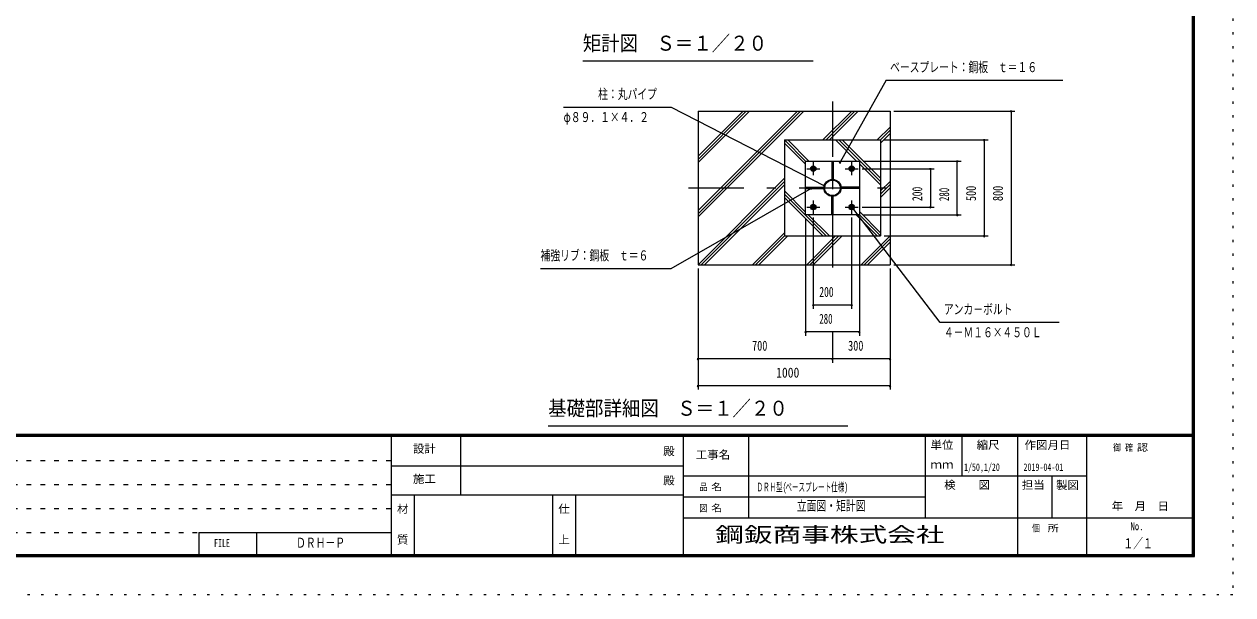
# Model space of a CAD drawing. Units: millimetres, scale not verified, with parts at other scales. Extents: x -25340 to 25344, y -10500 to 10500.
# Drawn here: x 9612 to 25344, y -10500 to -3075 of the extents above; entities that cross this region are included whole.
import ezdxf
from ezdxf.enums import TextEntityAlignment as Align

# ---------------------------------------------------------------- set-up
doc = ezdxf.new("R2010")
doc.units = ezdxf.units.MM
doc.header["$LTSCALE"] = 60
for name, pattern in [('USER1', [3, 1, -2]), ('USER3', [24, 12, -5, 2, -5]), ('USER4', [3, 0.5, -2.5])]:
    doc.linetypes.add(name, pattern=pattern)
doc.layers.add('0-1_0-F', color=7, linetype='Continuous')
doc.layers.add('0-E_2-5DIM', color=7, linetype='Continuous')
for name, color, linetype, lineweight in [('0-6_2-02BOLD', 7, 'Continuous', 18), ('0-8_2-22CENTER', 3, 'USER3', 18), ('0-9_2-42THIN', 4, 'Continuous', 18), ('0-A_2-52DIM', 3, 'Continuous', 18), ('0-B_2-62HATCH', 2, 'Continuous', 18), ('0-C_F-F', 5, 'Continuous', 18), ('0-D_F-E_J_ADD', 5, 'USER4', 18)]:
    doc.layers.add(name, color=color, linetype=linetype, lineweight=lineweight)
doc.styles.add('ＭＳ ゴシック', font='')
doc.styles.get('ＭＳ ゴシック').set_extended_font_data('MS Gothic')

msp = doc.modelspace()

# ---------------------------------------------------------------- linework, layer by layer
at = {"layer": '0-6_2-02BOLD'}
for p, q in [((18382.55, -4205.07), (18382.55, -6205.07)), ((19507.55, -4580.07), (20757.55, -4580.07)), ((19507.55, -4580.07), (19507.55, -5830.07)), ((20757.55, -4580.07), (20757.55, -5830.07)), ((20125.05, -4856.19), (20140.05, -4856.19)), ((20140.05, -4856.19), (20140.05, -5093.69)), ((19870.28, -4933.82), (19894.82, -4933.82)), ((19894.82, -4933.82), (19907.09, -4955.07)), ((19907.09, -4955.07), (19894.82, -4976.32)), ((20370.28, -4933.82), (20358.01, -4955.07)), ((20358.01, -4955.07), (20370.28, -4976.32)), ((20370.28, -4976.32), (20394.82, -4976.32)), ((20125.05, -5043.69), (20140.05, -5043.69)), ((19783.68, -5212.57), (20021.17, -5212.57)), ((19971.17, -5212.57), (19971.17, -5197.57)), ((20021.17, -5212.57), (20021.17, -5197.57)), ((20125.05, -5553.94), (20125.05, -5316.44)), ((20140.05, -5316.44), (20125.05, -5316.44)), ((20140.05, -5553.94), (20140.05, -5316.44)), ((20243.92, -5197.57), (20243.92, -5212.57)), ((20481.42, -5197.57), (20243.92, -5197.57)), ((20481.42, -5212.57), (20243.92, -5212.57)), ((20293.92, -5197.57), (20293.92, -5212.57)), ((20481.42, -5197.57), (20481.42, -5212.57)), ((19870.28, -5433.82), (19858.01, -5455.07)), ((19858.01, -5455.07), (19870.28, -5476.32)), ((19870.28, -5476.32), (19894.82, -5476.32)), ((20140.05, -5366.44), (20125.05, -5366.44)), ((20370.28, -5433.82), (20358.01, -5455.07)), ((20358.01, -5455.07), (20370.28, -5476.32)), ((20370.28, -5476.32), (20394.82, -5476.32)), ((20140.05, -5553.94), (20125.05, -5553.94)), ((19507.55, -5830.07), (20757.55, -5830.07)), ((18382.55, -6205.07), (20882.55, -6205.07))]:
    msp.add_line(p, q, dxfattribs=at)
for points in [[(18382.55, -4205.07), (20882.55, -4205.07), (20882.55, -6205.07)], [(20125.05, -4856.19), (20125.05, -5093.69), (20140.05, -5093.69)], [(19870.28, -4933.82), (19858.01, -4955.07), (19870.28, -4976.32), (19894.82, -4976.32)], [(20370.28, -4933.82), (20394.82, -4933.82), (20407.08, -4955.07), (20394.82, -4976.32)], [(19783.68, -5212.57), (19783.68, -5197.57), (20021.17, -5197.57)], [(19870.28, -5433.82), (19894.82, -5433.82), (19907.09, -5455.07), (19894.82, -5476.32)], [(20370.28, -5433.82), (20394.82, -5433.82), (20407.08, -5455.07), (20394.82, -5476.32)]]:
    msp.add_lwpolyline(points, dxfattribs=at)
msp.add_lwpolyline([(19782.55, -5555.07), (19782.55, -4855.07), (20482.55, -4855.07), (20482.55, -5555.07)], close=True, dxfattribs=at)
for centre, radius in [((19882.55, -4955.07), 35), ((19882.55, -4955.07), 26.88), ((19882.55, -4955.07), 20.62), ((19882.55, -4955.07), 15), ((20382.55, -4955.07), 35), ((20382.55, -4955.07), 26.88), ((20382.55, -4955.07), 20.62), ((20382.55, -4955.07), 15), ((20132.55, -5205.07), 111.38), ((20132.55, -5205.07), 100.88), ((19882.55, -5455.07), 35), ((19882.55, -5455.07), 26.88), ((19882.55, -5455.07), 20.62), ((19882.55, -5455.07), 15), ((20382.55, -5455.07), 35), ((20382.55, -5455.07), 26.88), ((20382.55, -5455.07), 20.62), ((20382.55, -5455.07), 15)]:
    msp.add_circle(centre, radius, dxfattribs=at)
at = {"layer": '0-8_2-22CENTER'}
for p, q in [((20132.55, -4080.07), (20132.55, -6330.07)), ((19882.55, -4869.71), (19882.55, -5040.43)), ((20382.55, -4869.71), (20382.55, -5040.43)), ((19797.19, -4955.07), (19967.91, -4955.07)), ((20297.19, -4955.07), (20467.91, -4955.07)), ((18257.55, -5205.07), (21007.55, -5205.07)), ((19797.19, -5455.07), (19967.91, -5455.07)), ((19882.55, -5369.71), (19882.55, -5540.43)), ((20297.19, -5455.07), (20467.91, -5455.07)), ((20382.55, -5369.71), (20382.55, -5540.43))]:
    msp.add_line(p, q, dxfattribs=at)
at = {"layer": '0-9_2-42THIN'}
for centre in [(19882.55, -4955.07), (20382.55, -4955.07), (19882.55, -5455.07), (20382.55, -5455.07)]:
    msp.add_circle(centre, 11.25, dxfattribs=at)
at = {"layer": '0-A_2-52DIM'}
for p, q in [((19882.55, -3555.07), (16882.55, -3555.07)), ((20832.55, -3805.07), (20231.33, -4871.48)), ((20832.55, -3805.07), (23132.55, -3805.07)), ((16632.55, -4155.07), (18032.55, -4155.07)), ((18032.55, -4155.07), (20029.09, -5179.76)), ((20932.55, -4205.07), (22507.55, -4205.07)), ((22467.55, -4205.07), (22447.55, -4205.07)), ((22457.55, -4205.07), (22457.55, -6205.07)), ((20807.55, -4580.07), (22157.55, -4580.07)), ((22117.55, -4580.07), (22097.55, -4580.07)), ((22107.55, -4580.07), (22107.55, -5830.07)), ((20241.32, -4871.48), (20221.32, -4871.48)), ((20532.55, -4855.07), (21807.54, -4855.07)), ((21767.55, -4855.07), (21747.55, -4855.07)), ((21757.55, -5555.07), (21757.55, -4855.07)), ((20517.91, -4955.07), (21457.54, -4955.07)), ((21417.55, -4955.07), (21397.55, -4955.07)), ((21407.55, -4955.07), (21407.55, -5455.07)), ((20039.08, -5179.76), (20019.08, -5179.76)), ((18032.55, -6255.07), (19857.63, -5209.02)), ((19867.63, -5209.02), (19847.63, -5209.02)), ((20406.66, -5467.87), (20386.66, -5467.87)), ((21532.55, -6955.07), (20396.66, -5467.87)), ((20517.91, -5455.07), (21457.54, -5455.07)), ((21417.55, -5455.07), (21397.55, -5455.07)), ((19782.55, -5605.07), (19782.55, -7130.07)), ((19882.55, -5590.43), (19882.55, -6780.07)), ((20382.55, -5590.43), (20382.55, -6780.07)), ((20482.55, -5605.07), (20482.55, -7130.07)), ((20532.55, -5555.07), (21807.54, -5555.07)), ((21767.55, -5555.07), (21747.55, -5555.07)), ((20807.55, -5830.07), (22157.55, -5830.07)), ((22117.55, -5830.07), (22097.55, -5830.07)), ((16332.55, -6255.07), (18032.55, -6255.07)), ((18382.55, -6255.07), (18382.55, -7830.07)), ((20882.55, -6255.07), (20882.55, -7830.07)), ((20932.55, -6205.07), (22507.55, -6205.07)), ((22467.55, -6205.07), (22447.55, -6205.07)), ((19892.55, -6730.07), (19872.55, -6730.07)), ((20382.55, -6730.07), (19882.55, -6730.07)), ((20392.55, -6730.07), (20372.55, -6730.07)), ((23082.55, -6955.07), (21532.55, -6955.07)), ((19792.55, -7080.07), (19772.55, -7080.07)), ((20482.55, -7080.07), (19782.55, -7080.07)), ((20132.55, -7080.07), (20132.55, -7480.07)), ((20492.55, -7080.07), (20472.55, -7080.07)), ((18392.55, -7430.07), (18372.55, -7430.07)), ((20882.55, -7430.07), (18382.55, -7430.07)), ((20142.55, -7430.07), (20122.55, -7430.07)), ((20892.55, -7430.07), (20872.55, -7430.07)), ((18392.55, -7780.07), (18372.55, -7780.07)), ((20882.55, -7780.07), (18382.55, -7780.07)), ((20892.55, -7780.07), (20872.55, -7780.07)), ((20332.55, -8305.07), (16432.55, -8305.07))]:
    msp.add_line(p, q, dxfattribs=at)
for centre in [(22457.55, -4205.07), (22107.55, -4580.07), (20231.32, -4871.48), (21757.55, -4855.07), (21407.55, -4955.07), (20029.08, -5179.76), (19857.63, -5209.02), (20396.66, -5467.87), (21407.55, -5455.07), (21757.55, -5555.07), (22107.55, -5830.07), (22457.55, -6205.07), (19882.55, -6730.07), (20382.55, -6730.07), (19782.55, -7080.07), (20482.55, -7080.07), (18382.55, -7430.07), (20132.55, -7430.07), (20882.55, -7430.07), (18382.55, -7780.07), (20882.55, -7780.07)]:
    msp.add_arc(centre, 10, 180, 0, dxfattribs=at)
at = {"layer": '0-B_2-62HATCH'}
for p, q in [((18382.55, -5583.28), (19760.76, -4205.07)), ((18382.55, -5540.86), (19718.34, -4205.07)), ((18382.55, -5498.43), (19675.91, -4205.07)), ((18382.55, -4876.18), (19053.65, -4205.07)), ((18382.55, -4833.75), (19011.23, -4205.07)), ((18382.55, -4791.32), (18968.8, -4205.07)), ((20008.01, -4580.07), (20383.01, -4205.07)), ((20050.44, -4580.07), (20425.44, -4205.07)), ((20092.87, -4580.07), (20467.87, -4205.07)), ((20715.12, -4580.07), (20882.55, -4412.64)), ((20757.55, -4580.07), (20882.55, -4455.07)), ((20757.55, -4622.5), (20882.55, -4497.5)), ((19507.55, -4580.07), (19782.55, -4855.07)), ((19507.55, -4622.49), (19782.55, -4897.5)), ((19549.97, -4580.07), (19824.97, -4855.07)), ((20172.23, -4580.07), (20447.23, -4855.07)), ((20214.65, -4580.07), (20757.55, -5122.96)), ((20257.08, -4580.07), (20757.55, -5080.53)), ((20482.55, -4890.39), (20757.55, -5165.39)), ((18383.02, -6205.07), (19507.55, -5080.54)), ((18425.44, -6205.07), (19507.55, -5122.96)), ((18467.87, -6205.07), (19507.55, -5165.39)), ((20757.55, -5244.75), (20882.55, -5119.75)), ((20757.55, -5287.18), (20882.55, -5162.18)), ((19507.55, -5244.75), (19782.55, -5519.75)), ((19507.55, -5287.17), (20050.44, -5830.07)), ((19507.55, -5329.6), (20008.01, -5830.07)), ((20757.55, -5329.6), (20882.55, -5204.6)), ((19817.87, -5555.07), (20092.87, -5830.07)), ((20440.12, -5555.07), (20715.12, -5830.07)), ((20482.55, -5512.64), (20757.55, -5787.64)), ((20482.55, -5555.07), (20757.55, -5830.07)), ((19090.12, -6205.07), (19507.55, -5787.64)), ((19132.55, -6205.07), (19507.55, -5830.07)), ((19174.97, -6205.07), (19549.97, -5830.07)), ((19797.23, -6205.07), (20172.23, -5830.07)), ((19839.66, -6205.07), (20214.66, -5830.07)), ((19882.08, -6205.07), (20257.08, -5830.07)), ((20504.34, -6205.07), (20882.55, -5826.86)), ((20546.76, -6205.07), (20882.55, -5869.28)), ((20589.19, -6205.07), (20882.55, -5911.71))]:
    msp.add_line(p, q, dxfattribs=at)
at = {"layer": '0-C_F-F'}
for p, q in [((24818.96, -9975), (24818.96, 10075)), ((24828.96, -9985), (24828.96, 10085)), ((24833.96, -9990), (24833.96, 10090)), ((24838.96, -9995), (24838.96, 10095)), ((24841.46, -9997.5), (24841.46, 10097.5)), ((24818.96, -8415), (-3831.04, -8415)), ((24818.96, -8417.5), (-3831.04, -8417.5)), ((24818.96, -8420), (-3831.04, -8420)), ((24818.96, -8422.5), (-3831.04, -8422.5)), ((24818.96, -8425), (-3831.04, -8425)), ((24818.96, -8427.5), (-3831.04, -8427.5)), ((24818.96, -8430), (-3831.04, -8430)), ((24818.96, -8432.5), (-3831.04, -8432.5)), ((24818.96, -8435), (-3831.04, -8435)), ((24818.96, -8437.5), (-3831.04, -8437.5)), ((24818.96, -8440), (-3831.04, -8440)), ((14393.96, -10000), (14393.96, -8440)), ((15293.96, -9200), (15293.96, -8440)), ((18193.96, -10000), (18193.96, -8440)), ((19043.96, -9500), (19043.96, -8440)), ((21343.96, -9500), (21343.96, -8440)), ((21818.96, -8950), (21818.96, -8440)), ((22543.96, -10000), (22543.96, -8440)), ((23443.96, -10000), (23443.96, -8440)), ((14393.96, -8820), (18193.96, -8820)), ((18193.96, -8950), (23443.96, -8950)), ((22993.96, -9500), (22993.96, -8950)), ((14393.96, -9200), (18193.96, -9200)), ((14693.96, -10000), (14693.96, -9200)), ((16493.96, -10000), (16493.96, -9200)), ((16793.96, -10000), (16793.96, -9200)), ((18193.96, -9225), (21343.96, -9225)), ((18193.96, -9500), (24843.96, -9500)), ((11885.96, -9688), (14393.96, -9688)), ((11885.96, -9688), (11885.96, -10000)), ((12635.96, -9688), (12635.96, -10000)), ((-3853.54, -9997.5), (24841.46, -9997.5)), ((-3851.04, -9995), (24838.96, -9995)), ((-3846.04, -9990), (24833.96, -9990)), ((-3841.04, -9985), (24828.96, -9985)), ((-3831.04, -9975), (24818.96, -9975))]:
    msp.add_line(p, q, dxfattribs=at)
at = {"layer": '0-C_F-F', "color": 6, "linetype": 'USER1'}
for p, q in [((-3856.04, -8752), (14393.96, -8752)), ((-3856.04, -9064), (14393.96, -9064)), ((-3856.04, -9376), (14393.96, -9376)), ((-3856.04, -9688), (11885.96, -9688))]:
    msp.add_line(p, q, dxfattribs=at)
at = {"layer": '0-C_F-F'}
for points in [[(-3856.04, -10000), (24843.96, -10000), (24843.96, 10100)], [(-3848.54, 10092.5), (-3848.54, -9992.5), (24836.46, -9992.5), (24836.46, 10092.5)], [(-3843.54, 10087.5), (-3843.54, -9987.5), (24831.46, -9987.5), (24831.46, 10087.5)], [(-3838.54, 10082.5), (-3838.54, -9982.5), (24826.46, -9982.5), (24826.46, 10082.5)], [(-3836.04, 10080), (-3836.04, -9980), (24823.96, -9980), (24823.96, 10080)], [(-3833.54, 10077.5), (-3833.54, -9977.5), (24821.46, -9977.5), (24821.46, 10077.5)]]:
    msp.add_lwpolyline(points, dxfattribs=at)
at = {"layer": '0-D_F-E_J_ADD'}
for p, q in [((25343.96, 10500), (25343.96, -10500)), ((25343.96, -10500), (-4356.04, -10500))]:
    msp.add_line(p, q, dxfattribs=at)

# ---------------------------------------------------------------- texts
at = {"layer": '0-1_0-F', "style": 'ＭＳ ゴシック'}
for s, height, width, p in [('1/50,1/20', 97.68, 0.65, (21845.14, -8916.7)), ('2019-04-01', 97.68, 0.65, (22618.96, -8916.7)), ('ＤＲＨ型(', 110.7, 0.55, (19143.96, -9187.5)), ('ベースプレート仕様)', 110.7, 0.55, (19519.73, -9187.5)), ('立面図・矩計図', 130.2, 0.7, (19668.96, -9444.74)), ('１／１', 130.2, 0.7, (23918.96, -9934.49)), ('ＤＲＨ－Ｐ', 130.2, 0.7, (13150.55, -9926.24))]:
    msp.add_text(s, height=height, dxfattribs=dict(at, width=width)).set_placement(p, align=Align.BOTTOM_LEFT)
at = {"layer": '0-A_2-52DIM', "color": 7, "style": 'ＭＳ ゴシック'}
for s, height, width, p in [('矩計図\u3000Ｓ＝１／２０', 195.4, 0.9, (16882.55, -3478.42)), ('ベースプレート：鋼板\u3000ｔ＝１６', 130.2, 0.7, (20882.55, -3737.31)), ('柱：丸パイプ', 130.2, 0.7, (17082.55, -4087.3)), ('φ８９．１×４．２', 130.2, 0.7, (16632.55, -4387.31)), ('補強リブ：鋼板\u3000ｔ＝６', 130.2, 0.7, (16332.55, -6187.3)), ('200', 130.2, 0.7, (19961.3, -6662.3)), ('アンカ－ボルト', 130.2, 0.7, (21582.55, -6887.3)), ('280', 130.2, 0.65, (19961.3, -7012.3)), ('４－Ｍ１６×４５０Ｌ', 130.2, 0.7, (21582.55, -7187.31)), ('700', 130.2, 0.75, (19086.3, -7362.3)), ('300', 130.2, 0.75, (20336.3, -7362.3)), ('1000', 130.2, 0.85, (19400.05, -7712.3)), ('基礎部詳細図\u3000Ｓ＝１／２０', 195.4, 0.9, (16432.55, -8228.42))]:
    msp.add_text(s, height=height, dxfattribs=dict(at, width=width)).set_placement(p, align=Align.BOTTOM_LEFT)
for s, width, p in [('500', 0.75, (22039.78, -5376.32)), ('800', 0.75, (22389.78, -5376.32)), ('200', 0.7, (21339.78, -5376.32)), ('280', 0.65, (21689.78, -5376.32))]:
    msp.add_text(s, height=130.2, rotation=90, dxfattribs=dict(at, width=width)).set_placement(p, align=Align.BOTTOM_LEFT)
at = {"layer": '0-C_F-F', "color": 7, "style": 'ＭＳ ゴシック'}
for s, height, width, p in [('単位', 104.2, 1.05, (21408.96, -8633.29)), ('縮尺', 104.2, 1.05, (22008.96, -8633.29)), ('作図月日', 104.2, 1.05, (22632.86, -8634.31)), ('設計', 104.2, 1.05, (14671.46, -8683.83)), ('殿', 104.2, 1.05, (17928.96, -8715.79)), ('工事名', 104.2, 1.05, (18353.96, -8760.79)), ('御 ', 88.56, 0.85, (23786.71, -8654.43)), ('確 ', 88.56, 0.85, (23941.1, -8654.43)), ('認', 88.56, 1.2, (24095.48, -8654.43)), ('ｍｍ', 104.2, 1.05, (21408.96, -8888.29)), ('施工', 104.2, 1.05, (14671.46, -9075.79)), ('殿', 104.2, 1.05, (17928.96, -9095.79)), ('品 ', 88.56, 0.85, (18400.21, -9167.5)), ('名', 88.56, 1.2, (18554.6, -9167.5)), ('検\u3000\u3000図', 104.2, 1.05, (21586.46, -9153.29)), ('担当', 104.2, 1.05, (22596.46, -9153.29)), ('製図', 104.2, 1.05, (23042.44, -9155.74)), ('\u3000年\u3000月\u3000日', 104.2, 1.05, (23617.7, -9430.22)), ('材', 104.2, 1.05, (14463.96, -9465.79)), ('仕', 104.2, 1.05, (16563.96, -9465.79)), ('図 ', 88.56, 0.85, (18400.21, -9442.5)), ('名', 88.56, 1.2, (18554.6, -9442.5)), ('個  ', 88.56, 0.85, (22728.96, -9705)), ('所', 88.56, 1.2, (22934.81, -9705)), ('No.', 104.2, 0.8, (24011.46, -9690.79)), ('質', 104.2, 1.05, (14463.96, -9865.79)), ('上', 104.2, 1.05, (16563.96, -9865.79)), ('FILE', 104.2, 0.7, (12082.21, -9909.79))]:
    msp.add_text(s, height=height, dxfattribs=dict(at, width=width)).set_placement(p, align=Align.BOTTOM_LEFT)
at = {"layer": '0-E_2-5DIM', "style": 'ＭＳ ゴシック', "width": 1.4}
msp.add_text('鋼鈑商事株式会社', height=195.4, dxfattribs=at).set_placement((18607.18, -9872.05), align=Align.BOTTOM_LEFT)

doc.saveas('drawing.dxf')
